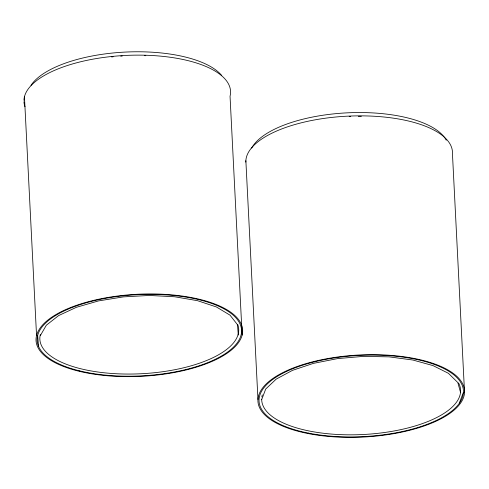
<?xml version="1.0" encoding="UTF-8"?>
<svg xmlns="http://www.w3.org/2000/svg" width="489" height="489" viewBox="0 0 489 489"><rect width="100%" height="100%" fill="white"/><g stroke="black" fill="none" stroke-linecap="round" stroke-linejoin="round"><path stroke-width="0.73" d="M261.768 399.403L265.729 389.024L276.193 379.122L292.453 370.369L313.4 363.37L337.599 358.596L363.406 356.377L389.061 356.86L412.82 360.014L433.058 365.619L448.401 373.303L457.802 382.532L460.614 392.685M459.263 403.254L463.334 392.594M40.391 335.515L46.345 325.203L58.637 315.576L76.431 307.294L98.509 300.918L123.375 296.884L149.322 295.46L174.591 296.756L197.458 300.674L216.358 306.945L230.013 315.154L237.495 324.727L238.277 335.026M37.684 335.521L38.497 346.096M464.55 392.545A103.436 41.076 -2.9 0 0 311.621 362.074A103.436 41.076 -2.9 0 0 307.593 433.456A103.436 41.076 -2.9 0 0 464.55 392.545L452.453 153.735A103.436 41.076 -2.9 0 0 349.696 116.07A103.436 41.076 -2.9 0 0 245.845 162.122M245.863 160.698L257.96 399.501M242.141 335.044A103.436 41.076 -2.9 0 0 96.956 299.598A103.436 41.076 -2.9 0 0 78.937 371.23A103.436 41.076 -2.9 0 0 242.141 335.044L230.044 96.241A103.436 41.076 -2.9 0 0 133.167 55.178A103.436 41.076 -2.9 0 0 23.937 100.318M24.45 96.724L36.547 335.533M349.189 116.535A102.323 40.636 -2.9 0 1 350.705 116.474M358.303 116.309A102.323 40.636 -2.9 0 1 361.353 116.309M251.676 148.063A99.554 39.536 -2.9 0 1 349.452 112.739A99.554 39.536 -2.9 0 1 446.261 140.233M460.565 391.665A99.554 39.536 -2.9 0 1 359.849 434.66A99.554 39.536 -2.9 0 1 261.694 399.122M261.853 397.007A99.554 39.536 -2.9 0 1 262.287 394.923M458.56 382.918A99.554 39.536 -2.9 0 1 460.589 390.931M24.988 106.73A103.436 41.076 -2.9 0 1 23.949 101.761M111.614 56.944A102.323 40.636 -2.9 0 1 113.118 56.797M120.722 56.162A102.323 40.636 -2.9 0 1 122.256 56.064M144.328 55.648A102.323 40.636 -2.9 0 1 145.838 55.685M30.996 85.324A99.554 39.536 -2.9 0 1 124.793 52.097A99.554 39.536 -2.9 0 1 221.737 75.508M237.721 324.427A99.554 39.536 -2.9 0 1 141.376 373.737A99.554 39.536 -2.9 0 1 40.336 334.5M308.168 433.052A102.323 40.636 -2.9 0 0 463.444 392.581A102.323 40.636 -2.9 0 0 312.153 362.435A102.323 40.636 -2.9 0 0 308.168 433.052M79.585 370.845A102.323 40.636 -2.9 0 0 241.04 335.051A102.323 40.636 -2.9 0 0 97.409 299.977A102.323 40.636 -2.9 0 0 79.585 370.845"/></g></svg>
